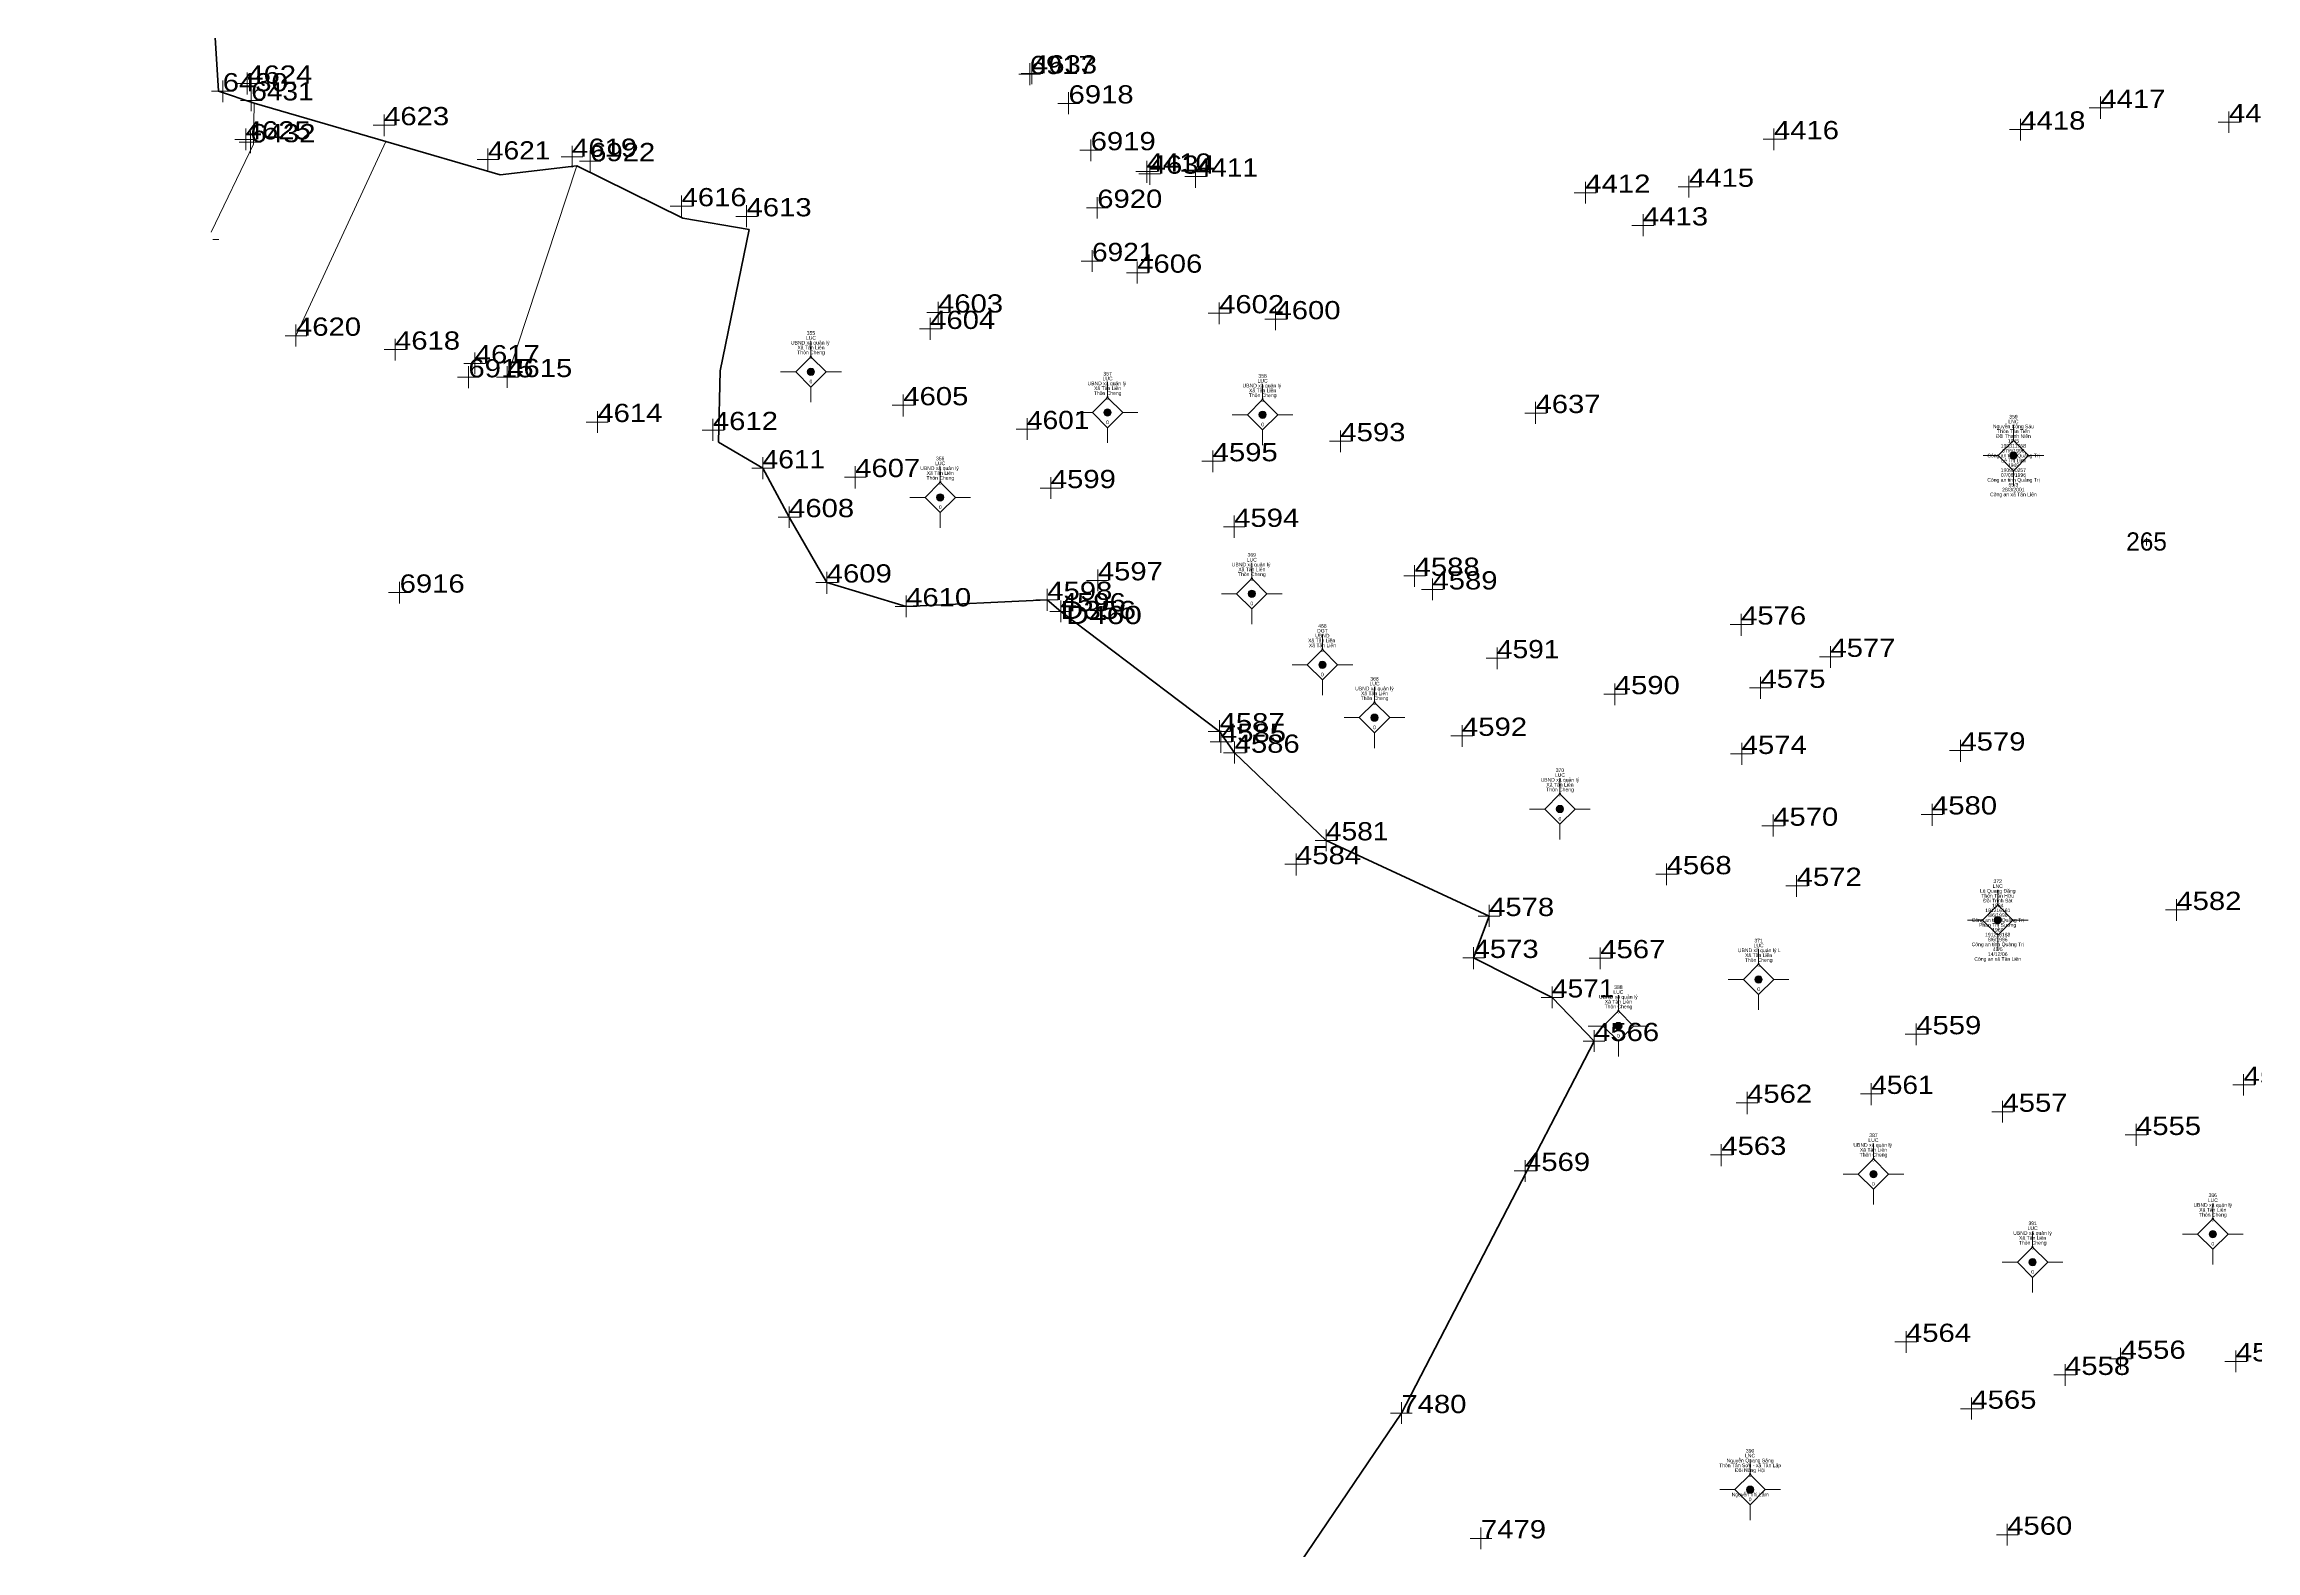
# Model space of a CAD drawing. Header units: metres. Extents: x 548949 to 550221, y 1836732 to 1838051.
# Drawn here: x 548967.3 to 549149.3, y 1837176.4 to 1837300.4 of the extents above; entities that cross this region are included whole.
import ezdxf
from ezdxf.enums import TextEntityAlignment as Align

# ---------------------------------------------------------------- set-up
doc = ezdxf.new("R2010")
doc.units = ezdxf.units.M
doc.header["$LTSCALE"] = 0.12
for name, color, linetype, lineweight in [('11', 7, 'Continuous', 13), ('4', 7, 'Continuous', 13), ('41', 7, 'Continuous', 13), ('52', 7, 'Continuous', 35)]:
    doc.layers.add(name, color=color, linetype=linetype, lineweight=lineweight)
doc.layers.add('15', color=7, linetype='Continuous')
doc.layers.add('5', color=7, linetype='Continuous')

msp = doc.modelspace()

# ---------------------------------------------------------------- hatches: boundary and pattern name
at = {"layer": '11'}
for points in [[(549030.7395, 1837273.39, 1), (549030.1395, 1837273.39, 1)], [(549055.1495, 1837270.04, 1), (549054.5495, 1837270.04, 1)], [(549067.9095, 1837269.86, 1), (549067.3095, 1837269.86, 1)], [(549129.6995, 1837266.5, 1), (549129.0995, 1837266.5, 1)], [(549041.3795, 1837263.06, 1), (549040.7795, 1837263.06, 1)], [(549067.0195, 1837255.13, 1), (549066.4195, 1837255.13, 1)], [(549072.8295, 1837249.28, 1), (549072.2295, 1837249.28, 1)], [(549077.1195, 1837244.93, 1), (549076.5195, 1837244.93, 1)], [(549092.3795, 1837237.41, 1), (549091.7795, 1837237.41, 1)], [(549128.4095, 1837228.27, 1), (549127.8095, 1837228.27, 1)], [(549108.7295, 1837223.38, 1), (549108.1295, 1837223.38, 1)], [(549097.1895, 1837219.55, 1), (549096.5895, 1837219.55, 1)], [(549118.1795, 1837207.36, 1), (549117.5795, 1837207.36, 1)], [(549146.1095, 1837202.42, 1), (549145.5095, 1837202.42, 1)], [(549131.2795, 1837200.11, 1), (549130.6795, 1837200.11, 1)], [(549108.0295, 1837181.39, 1), (549107.4295, 1837181.39, 1)]]:
    msp.add_hatch(color=256, dxfattribs=at).paths.add_polyline_path(points)

# ---------------------------------------------------------------- linework, layer by layer
for p, q in [((549030.44, 1837275.89), (549030.44, 1837274.64)), ((549029.19, 1837273.39), (549027.94, 1837273.39)), ((549032.94, 1837273.39), (549031.69, 1837273.39)), ((549030.44, 1837272.14), (549030.44, 1837270.89)), ((549054.85, 1837272.54), (549054.85, 1837271.29)), ((549067.61, 1837272.36), (549067.61, 1837271.11)), ((549053.6, 1837270.04), (549052.35, 1837270.04)), ((549057.35, 1837270.04), (549056.1, 1837270.04)), ((549066.36, 1837269.86), (549065.11, 1837269.86)), ((549070.11, 1837269.86), (549068.86, 1837269.86)), ((549054.85, 1837268.79), (549054.85, 1837267.54)), ((549067.61, 1837268.61), (549067.61, 1837267.36)), ((549129.4, 1837269), (549129.4, 1837267.75)), ((549128.15, 1837266.5), (549126.9, 1837266.5)), ((549131.9, 1837266.5), (549130.65, 1837266.5)), ((549041.08, 1837265.56), (549041.08, 1837264.31)), ((549129.4, 1837265.25), (549129.4, 1837264)), ((549039.83, 1837263.06), (549038.58, 1837263.06)), ((549043.58, 1837263.06), (549042.33, 1837263.06)), ((549041.08, 1837261.81), (549041.08, 1837260.56)), ((549066.72, 1837257.63), (549066.72, 1837256.38)), ((549065.47, 1837255.13), (549064.22, 1837255.13)), ((549069.22, 1837255.13), (549067.97, 1837255.13)), ((549066.72, 1837253.88), (549066.72, 1837252.63)), ((549072.53, 1837251.78), (549072.53, 1837250.53)), ((549071.28, 1837249.28), (549070.03, 1837249.28)), ((549072.53, 1837248.03), (549072.53, 1837246.78)), ((549075.03, 1837249.28), (549073.78, 1837249.28)), ((549076.82, 1837247.43), (549076.82, 1837246.18)), ((549075.57, 1837244.93), (549074.32, 1837244.93)), ((549079.32, 1837244.93), (549078.07, 1837244.93)), ((549076.82, 1837243.68), (549076.82, 1837242.43)), ((549092.08, 1837239.91), (549092.08, 1837238.66)), ((549090.83, 1837237.41), (549089.58, 1837237.41)), ((549094.58, 1837237.41), (549093.33, 1837237.41)), ((549092.08, 1837236.16), (549092.08, 1837234.91)), ((549128.11, 1837230.77), (549128.11, 1837229.52)), ((549126.86, 1837228.27), (549125.61, 1837228.27)), ((549130.61, 1837228.27), (549129.36, 1837228.27)), ((549108.43, 1837225.88), (549108.43, 1837224.63)), ((549128.11, 1837227.02), (549128.11, 1837225.77)), ((549107.18, 1837223.38), (549105.93, 1837223.38)), ((549110.93, 1837223.38), (549109.68, 1837223.38)), ((549096.89, 1837222.05), (549096.89, 1837220.8)), ((549108.43, 1837222.13), (549108.43, 1837220.88)), ((549095.64, 1837219.55), (549094.39, 1837219.55)), ((549099.39, 1837219.55), (549098.14, 1837219.55)), ((549096.89, 1837218.3), (549096.89, 1837217.05)), ((549117.88, 1837209.86), (549117.88, 1837208.61)), ((549116.63, 1837207.36), (549115.38, 1837207.36)), ((549117.88, 1837206.11), (549117.88, 1837204.86)), ((549120.38, 1837207.36), (549119.13, 1837207.36)), ((549145.81, 1837204.92), (549145.81, 1837203.67)), ((549130.98, 1837202.61), (549130.98, 1837201.36)), ((549144.56, 1837202.42), (549143.31, 1837202.42)), ((549148.31, 1837202.42), (549147.06, 1837202.42)), ((549145.81, 1837201.17), (549145.81, 1837199.92)), ((549129.73, 1837200.11), (549128.48, 1837200.11)), ((549130.98, 1837198.86), (549130.98, 1837197.61)), ((549133.48, 1837200.11), (549132.23, 1837200.11)), ((549107.73, 1837183.89), (549107.73, 1837182.64)), ((549106.48, 1837181.39), (549105.23, 1837181.39)), ((549110.23, 1837181.39), (549108.98, 1837181.39)), ((549107.73, 1837180.14), (549107.73, 1837178.89))]:
    msp.add_line(p, q, dxfattribs=at)
for points in [[(549030.44, 1837274.64), (549029.19, 1837273.39), (549030.44, 1837272.14), (549031.69, 1837273.39)], [(549054.85, 1837271.29), (549053.6, 1837270.04), (549054.85, 1837268.79), (549056.1, 1837270.04)], [(549067.61, 1837271.11), (549066.36, 1837269.86), (549067.61, 1837268.61), (549068.86, 1837269.86)], [(549129.4, 1837267.75), (549128.15, 1837266.5), (549129.4, 1837265.25), (549130.65, 1837266.5)], [(549041.08, 1837264.31), (549039.83, 1837263.06), (549041.08, 1837261.81), (549042.33, 1837263.06)], [(549066.72, 1837256.38), (549065.47, 1837255.13), (549066.72, 1837253.88), (549067.97, 1837255.13)], [(549072.53, 1837250.53), (549071.28, 1837249.28), (549072.53, 1837248.03), (549073.78, 1837249.28)], [(549076.82, 1837246.18), (549075.57, 1837244.93), (549076.82, 1837243.68), (549078.07, 1837244.93)], [(549092.08, 1837238.66), (549090.83, 1837237.41), (549092.08, 1837236.16), (549093.33, 1837237.41)], [(549128.11, 1837229.52), (549126.86, 1837228.27), (549128.11, 1837227.02), (549129.36, 1837228.27)], [(549108.43, 1837224.63), (549107.18, 1837223.38), (549108.43, 1837222.13), (549109.68, 1837223.38)], [(549096.89, 1837220.8), (549095.64, 1837219.55), (549096.89, 1837218.3), (549098.14, 1837219.55)], [(549117.88, 1837208.61), (549116.63, 1837207.36), (549117.88, 1837206.11), (549119.13, 1837207.36)], [(549145.81, 1837203.67), (549144.56, 1837202.42), (549145.81, 1837201.17), (549147.06, 1837202.42)], [(549130.98, 1837201.36), (549129.73, 1837200.11), (549130.98, 1837198.86), (549132.23, 1837200.11)], [(549107.73, 1837182.64), (549106.48, 1837181.39), (549107.73, 1837180.14), (549108.98, 1837181.39)]]:
    msp.add_lwpolyline(points, close=True, dxfattribs=at)
for centre in [(549030.4395, 1837273.39), (549054.8495, 1837270.04), (549067.6095, 1837269.86), (549129.3995, 1837266.5), (549041.0795, 1837263.06), (549066.7195, 1837255.13), (549072.5295, 1837249.28), (549076.8195, 1837244.93), (549092.0795, 1837237.41), (549128.1095, 1837228.27), (549108.4295, 1837223.38), (549096.8895, 1837219.55), (549117.8795, 1837207.36), (549145.8095, 1837202.42), (549130.9795, 1837200.11), (549107.7295, 1837181.39)]:
    msp.add_circle(centre, 0.3, dxfattribs=at)
at = {"layer": '4'}
for p, q in [((549048.44, 1837296.98), (549048.44, 1837298.79)), ((549048.63, 1837297.06), (549048.63, 1837298.88)), ((548982.03, 1837295.59), (548982.03, 1837297.37)), ((548984.94, 1837297.11), (548983.16, 1837297.11)), ((548984.05, 1837296.22), (548984.05, 1837298.04)), ((549049.33, 1837297.9), (549047.55, 1837297.9)), ((549049.52, 1837297.95), (549047.74, 1837297.95)), ((548982.92, 1837296.48), (548981.1, 1837296.48)), ((548985.27, 1837295.73), (548983.49, 1837295.73)), ((548984.38, 1837294.84), (548984.38, 1837296.62)), ((549052.53, 1837295.48), (549050.75, 1837295.48)), ((549051.64, 1837294.59), (549051.64, 1837296.4)), ((549137.45, 1837295.11), (549135.64, 1837295.11)), ((549136.56, 1837294.22), (549136.56, 1837296.04)), ((548983.92, 1837291.63), (548983.92, 1837293.41)), ((548984.31, 1837291.39), (548984.31, 1837293.18)), ((548996.2, 1837293.69), (548994.42, 1837293.69)), ((548995.31, 1837292.8), (548995.31, 1837294.58)), ((549109.69, 1837291.64), (549109.69, 1837293.43)), ((549130.86, 1837293.33), (549129.08, 1837293.33)), ((549129.97, 1837292.44), (549129.97, 1837294.22)), ((549148.03, 1837293.94), (549146.25, 1837293.94)), ((549147.14, 1837293.05), (549147.14, 1837294.83)), ((548984.81, 1837292.52), (548983.03, 1837292.52)), ((548985.2, 1837292.29), (548983.38, 1837292.29)), ((549003.86, 1837289.98), (549003.86, 1837291.76)), ((549010.78, 1837290.2), (549010.78, 1837291.98)), ((549012.27, 1837289.84), (549012.27, 1837291.62)), ((549054.38, 1837291.63), (549052.57, 1837291.63)), ((549053.46, 1837290.74), (549053.46, 1837292.52)), ((549110.58, 1837292.54), (549108.8, 1837292.54)), ((549004.75, 1837290.87), (549002.97, 1837290.87)), ((549011.67, 1837291.09), (549009.89, 1837291.09)), ((549013.16, 1837290.73), (549011.38, 1837290.73)), ((549058.96, 1837289.87), (549057.18, 1837289.87)), ((549059.21, 1837289.7), (549057.43, 1837289.7)), ((549058.07, 1837288.94), (549058.07, 1837290.76)), ((549058.32, 1837288.78), (549058.32, 1837290.59)), ((549062.1, 1837288.53), (549062.1, 1837290.35)), ((549102.7, 1837287.73), (549102.7, 1837289.52)), ((549019.79, 1837286.13), (549019.79, 1837287.91)), ((549054, 1837286), (549054, 1837287.78)), ((549062.99, 1837289.46), (549061.21, 1837289.46)), ((549095.06, 1837288.13), (549093.24, 1837288.13)), ((549094.17, 1837287.24), (549094.17, 1837289.02)), ((549103.59, 1837288.62), (549101.81, 1837288.62)), ((549020.68, 1837287.02), (549018.86, 1837287.02)), ((549026.03, 1837286.19), (549024.25, 1837286.19)), ((549025.14, 1837285.3), (549025.14, 1837287.12)), ((549054.89, 1837286.89), (549053.11, 1837286.89)), ((549098.92, 1837284.55), (549098.92, 1837286.36)), ((548981.72, 1837284.29), (548981.22, 1837284.29)), ((549099.81, 1837285.44), (549098, 1837285.44)), ((549054.47, 1837282.51), (549052.68, 1837282.51)), ((549053.57, 1837281.62), (549053.57, 1837283.4)), ((549057.29, 1837280.66), (549057.29, 1837282.48)), ((549058.22, 1837281.55), (549056.4, 1837281.55)), ((549040.9, 1837277.38), (549040.9, 1837279.16)), ((549064.03, 1837277.32), (549064.03, 1837279.11)), ((549068.67, 1837276.83), (549068.67, 1837278.61)), ((548988.06, 1837275.47), (548988.06, 1837277.28)), ((549041.18, 1837276.92), (549039.36, 1837276.92)), ((549041.79, 1837278.27), (549039.98, 1837278.27)), ((549040.25, 1837276.03), (549040.25, 1837277.84)), ((549064.92, 1837278.21), (549063.14, 1837278.21)), ((549069.6, 1837277.72), (549067.78, 1837277.72)), ((548988.95, 1837276.36), (548987.17, 1837276.36)), ((548997.14, 1837275.22), (548995.32, 1837275.22)), ((548996.21, 1837274.33), (548996.21, 1837276.11)), ((549002.77, 1837273.2), (549002.77, 1837274.99)), ((549003.66, 1837274.09), (549001.88, 1837274.09)), ((549002.25, 1837272.05), (549002.25, 1837273.86)), ((549005.44, 1837272.07), (549005.44, 1837273.85)), ((549003.14, 1837272.94), (549001.36, 1837272.94)), ((549006.36, 1837272.96), (549004.55, 1837272.96)), ((549038.04, 1837269.72), (549038.04, 1837271.53)), ((549012.86, 1837268.37), (549012.86, 1837270.15)), ((549022.37, 1837267.71), (549022.37, 1837269.52)), ((549038.93, 1837270.64), (549037.12, 1837270.64)), ((549048.22, 1837267.79), (549048.22, 1837269.57)), ((549090.97, 1837270), (549089.18, 1837270)), ((549090.07, 1837269.11), (549090.07, 1837270.92)), ((549013.75, 1837269.26), (549011.94, 1837269.26)), ((549023.3, 1837268.6), (549021.48, 1837268.6)), ((549049.15, 1837268.68), (549047.33, 1837268.68)), ((549074.9, 1837267.68), (549073.12, 1837267.68)), ((549074.01, 1837266.79), (549074.01, 1837268.57)), ((549026.47, 1837264.56), (549026.47, 1837266.38)), ((549064.39, 1837266.03), (549062.61, 1837266.03)), ((549063.5, 1837265.14), (549063.5, 1837266.92)), ((549027.36, 1837265.45), (549025.57, 1837265.45)), ((549034.97, 1837264.73), (549033.19, 1837264.73)), ((549034.08, 1837263.8), (549034.08, 1837265.62)), ((549050.18, 1837262.93), (549050.18, 1837264.71)), ((549028.64, 1837260.54), (549028.64, 1837262.32)), ((549051.07, 1837263.82), (549049.29, 1837263.82)), ((549029.53, 1837261.43), (549027.75, 1837261.43)), ((549066.16, 1837260.63), (549064.38, 1837260.63)), ((549065.27, 1837259.74), (549065.27, 1837261.56)), ((549140.66, 1837259.43), (549140.04, 1837259.43)), ((549140.35, 1837259.11), (549140.35, 1837259.74)), ((549031.74, 1837255.12), (549031.74, 1837256.94)), ((549054.05, 1837255.34), (549054.05, 1837257.12)), ((549080.12, 1837255.71), (549080.12, 1837257.49)), ((548997.48, 1837255.22), (548995.66, 1837255.22)), ((548996.59, 1837254.33), (548996.59, 1837256.11)), ((549032.63, 1837256.05), (549030.85, 1837256.05)), ((549038.27, 1837253.2), (549038.27, 1837254.98)), ((549049.89, 1837253.73), (549049.89, 1837255.52)), ((549054.94, 1837256.23), (549053.12, 1837256.23)), ((549081.01, 1837256.6), (549079.23, 1837256.6)), ((549082.48, 1837255.48), (549080.7, 1837255.48)), ((549081.59, 1837254.59), (549081.59, 1837256.37)), ((549039.16, 1837254.09), (549037.38, 1837254.09)), ((549050.78, 1837254.62), (549048.96, 1837254.62)), ((549051.89, 1837253.68), (549050.11, 1837253.68)), ((549051, 1837252.79), (549051, 1837254.57)), ((549106.99, 1837251.66), (549106.99, 1837253.48)), ((549107.89, 1837252.59), (549106.1, 1837252.59)), ((549087.82, 1837249.82), (549086.01, 1837249.82)), ((549086.9, 1837248.93), (549086.9, 1837250.71)), ((549115.26, 1837249.93), (549113.45, 1837249.93)), ((549114.34, 1837249.04), (549114.34, 1837250.82)), ((549096.59, 1837245.97), (549096.59, 1837247.75)), ((549108.58, 1837246.49), (549108.58, 1837248.3)), ((549097.48, 1837246.86), (549095.7, 1837246.86)), ((549109.47, 1837247.38), (549107.69, 1837247.38)), ((549064.07, 1837242.91), (549064.07, 1837244.72)), ((549084.02, 1837242.54), (549084.02, 1837244.32)), ((549064.96, 1837243.8), (549063.14, 1837243.8)), ((549065.07, 1837242.93), (549063.29, 1837242.93)), ((549064.18, 1837242.04), (549064.18, 1837243.86)), ((549065.31, 1837241.15), (549065.31, 1837242.97)), ((549084.91, 1837243.43), (549083.1, 1837243.43)), ((549107.04, 1837241.05), (549107.04, 1837242.86)), ((549125.93, 1837242.22), (549124.15, 1837242.22)), ((549125.04, 1837241.3), (549125.04, 1837243.11)), ((549066.2, 1837242.04), (549064.38, 1837242.04)), ((549107.93, 1837241.94), (549106.12, 1837241.94)), ((549109.63, 1837235.14), (549109.63, 1837236.96)), ((549123.59, 1837236.96), (549121.81, 1837236.96)), ((549122.7, 1837236.03), (549122.7, 1837237.85)), ((549072.83, 1837233.94), (549072.83, 1837235.72)), ((549110.52, 1837236.03), (549108.7, 1837236.03)), ((549070.36, 1837231.94), (549070.36, 1837233.76)), ((549073.72, 1837234.83), (549071.94, 1837234.83)), ((549071.25, 1837232.87), (549069.44, 1837232.87)), ((549101.75, 1837232.04), (549099.97, 1837232.04)), ((549100.86, 1837231.15), (549100.86, 1837232.93)), ((549111.56, 1837230.19), (549111.56, 1837231.97)), ((549086.25, 1837227.71), (549086.25, 1837229.52)), ((549112.48, 1837231.08), (549110.67, 1837231.08)), ((549142.81, 1837228.21), (549142.81, 1837229.99)), ((549087.14, 1837228.6), (549085.36, 1837228.6)), ((549143.7, 1837229.1), (549141.92, 1837229.1)), ((549084.97, 1837224.22), (549084.97, 1837226.04)), ((549095.4, 1837224.24), (549095.4, 1837226.02)), ((549085.86, 1837225.15), (549084.08, 1837225.15)), ((549096.29, 1837225.13), (549094.48, 1837225.13)), ((549091.43, 1837221.01), (549091.43, 1837222.79)), ((549092.32, 1837221.9), (549090.54, 1837221.9)), ((549094.89, 1837217.42), (549094.89, 1837219.2)), ((549122.29, 1837218.87), (549120.48, 1837218.87)), ((549121.4, 1837217.98), (549121.4, 1837219.76)), ((549095.78, 1837218.31), (549094, 1837218.31)), ((549148.34, 1837213.82), (549148.34, 1837215.6)), ((549108.37, 1837213.23), (549106.59, 1837213.23)), ((549107.48, 1837212.3), (549107.48, 1837214.12)), ((549118.59, 1837213.96), (549116.81, 1837213.96)), ((549117.7, 1837213.03), (549117.7, 1837214.85)), ((549128.5, 1837211.6), (549128.5, 1837213.38)), ((549149.26, 1837214.71), (549147.45, 1837214.71)), ((549129.39, 1837212.49), (549127.61, 1837212.49)), ((549139.49, 1837209.69), (549139.49, 1837211.5)), ((549105.36, 1837208.02), (549105.36, 1837209.83)), ((549140.38, 1837210.58), (549138.6, 1837210.58)), ((549090.14, 1837207.62), (549088.32, 1837207.62)), ((549089.21, 1837206.73), (549089.21, 1837208.52)), ((549106.28, 1837208.94), (549104.47, 1837208.94)), ((549121.45, 1837193.55), (549119.64, 1837193.55)), ((549120.56, 1837192.66), (549120.56, 1837194.44)), ((549133.65, 1837189.94), (549133.65, 1837191.72)), ((549139.11, 1837192.16), (549137.32, 1837192.16)), ((549138.22, 1837191.27), (549138.22, 1837193.05)), ((549148.62, 1837191.95), (549146.81, 1837191.95)), ((549147.7, 1837191.06), (549147.7, 1837192.84)), ((549134.54, 1837190.83), (549132.72, 1837190.83)), ((549079.92, 1837187.69), (549078.14, 1837187.69)), ((549079.03, 1837186.8), (549079.03, 1837188.58)), ((549126.83, 1837188.05), (549125.05, 1837188.05)), ((549125.94, 1837187.16), (549125.94, 1837188.98)), ((549128.89, 1837176.79), (549128.89, 1837178.57)), ((549086.47, 1837177.38), (549084.69, 1837177.38)), ((549085.58, 1837176.49), (549085.58, 1837178.27)), ((549129.78, 1837177.68), (549128, 1837177.68))]:
    msp.add_line(p, q, dxfattribs=at)
at = {"layer": '41'}
for p, q in [((548988.06, 1837276.36), (548995.44, 1837292.35)), ((549011.17, 1837290.35), (549005.44, 1837272.96))]:
    msp.add_line(p, q, dxfattribs=at)
msp.add_lwpolyline([(548984.63, 1837295.5), (548984.56, 1837292.13), (548981.09, 1837284.9)], dxfattribs=at)
at = {"layer": '52'}
for points in [[(549011.17, 1837290.35), (549004.86, 1837289.61), (548995.44, 1837292.35), (548984.63, 1837295.5), (548981.67, 1837296.5), (548980.37, 1837317.71), (548978.19, 1837319.22), (548974.87, 1837321.1), (548970.32, 1837337.18), (548974.8, 1837337.84), (548967.34, 1837378.22)], [(549025.36, 1837285.1), (549019.89, 1837286.05), (549011.17, 1837290.35)], [(549022.83, 1837267.6), (549022.98, 1837273.47), (549025.36, 1837285.1)], [(549056.29, 1837154.13), (549079.03, 1837187.69), (549094.89, 1837218.31), (549091.43, 1837221.9), (549084.97, 1837225.15), (549086.25, 1837228.6), (549072.83, 1837234.83), (549065.31, 1837242.04), (549064.07, 1837243.8), (549051, 1837253.68), (549049.89, 1837254.62), (549038.27, 1837254.09), (549031.74, 1837256.05), (549028.64, 1837261.43), (549026.47, 1837265.45), (549022.83, 1837267.6)]]:
    msp.add_lwpolyline(points, dxfattribs=at)

# ---------------------------------------------------------------- texts
at = {"layer": '15'}
for s, p in [('UBND xã quản lý ', (549030.44, 1837275.64)), ('Thôn Cheng', (549030.445, 1837274.84)), (' Xã Tân Liên ', (549030.44, 1837275.24)), ('UBND xã quản lý ', (549054.85, 1837272.29)), ('Thôn Cheng', (549054.855, 1837271.49)), (' Xã Tân Liên ', (549054.85, 1837271.89)), ('UBND xã quản lý ', (549067.61, 1837272.11)), ('Thôn Cheng', (549067.615, 1837271.31)), (' Xã Tân Liên ', (549067.61, 1837271.71)), ('Nguyễn Công Sáu', (549129.405, 1837268.75)), ('Đồi Thanh Niên', (549129.4, 1837267.95)), ('Thôn Tân Tiến', (549129.4, 1837268.35)), ('Công an tỉnh Quảng Trị', (549129.405, 1837266.35)), ('190311768', (549129.395, 1837267.15)), ('UBND xã quản lý ', (549041.08, 1837265.31)), ('Thôn Cheng', (549041.085, 1837264.51)), (' Xã Tân Liên ', (549041.08, 1837264.91)), ('Công an tỉnh Quảng Trị', (549129.405, 1837264.35)), ('190950257', (549129.395, 1837265.15)), ('Công an xã Tân Liên', (549129.4, 1837263.15)), ('UBND xã quản lý ', (549066.72, 1837257.38)), ('Thôn Cheng', (549066.725, 1837256.58)), (' Xã Tân Liên ', (549066.72, 1837256.98)), ('Xã Tân Liên ', (549072.525, 1837251.13)), ('DGT', (549072.535, 1837251.93)), ('Xã Tân Liên', (549072.535, 1837250.73)), (' UBND xã quản lý ', (549076.815, 1837247.18)), ('Thôn Cheng', (549076.825, 1837246.38)), (' Xã Tân Liên ', (549076.82, 1837246.78)), (' UBND xã quản lý ', (549092.075, 1837239.66)), ('Thôn Cheng', (549092.085, 1837238.86)), (' Xã Tân Liên ', (549092.08, 1837239.26)), ('Lê Quang Đăng', (549128.11, 1837230.52)), ('Thôn Tân Hữu', (549128.105, 1837230.12)), ('Đồi Trinh Sát', (549128.115, 1837229.72)), ('Công an tỉnh Quảng Trị', (549128.115, 1837228.12)), ('Phan Thị Sương', (549128.105, 1837227.72)), (' UBND xã quản lý L', (549108.425, 1837225.63)), ('Công an tỉnh Quảng Trị', (549128.115, 1837226.12)), ('191216188', (549128.105, 1837226.92)), ('Thôn Cheng', (549108.435, 1837224.83)), (' Xã Tân Liên ', (549108.43, 1837225.23)), ('Công an xã Tân Liên', (549128.11, 1837224.92)), (' UBND xã quản lý ', (549096.885, 1837221.8)), ('Thôn Cheng', (549096.895, 1837221)), (' Xã Tân Liên ', (549096.89, 1837221.4)), ('UBND xã quản lý ', (549117.88, 1837209.61)), (' Xã Tân Liên ', (549117.88, 1837209.21)), ('Thôn Cheng', (549117.885, 1837208.81)), (' UBND xã quản lý ', (549145.805, 1837204.67)), ('Thôn Cheng', (549145.815, 1837203.87)), (' Xã Tân Liên ', (549145.81, 1837204.27)), (' UBND xã quản lý ', (549130.975, 1837202.36)), (' Xã Tân Liên ', (549130.98, 1837201.96)), ('Thôn Cheng', (549130.985, 1837201.56)), ('Nguyễn Quang Sáng', (549107.73, 1837183.64)), ('Thôn Tân Sơn - xã Tân Lập', (549107.73, 1837183.24)), ('Đồi Nông Hội', (549107.725, 1837182.84)), ('Nguyễn Thị Lẫm', (549107.735, 1837180.84))]:
    msp.add_text(s, height=0.3, dxfattribs=at).set_placement(p, align=Align.CENTER)
for s, width, p in [('LUC', 0.95, (549030.44, 1837276.04)), ('355', 0.95, (549030.44, 1837276.44)), ('0', 0.9, (549030.44, 1837274.44)), ('357', 0.95, (549054.85, 1837273.09)), ('358', 0.95, (549067.61, 1837272.91)), ('0', 0.9, (549030.44, 1837272.44)), ('LUC', 0.95, (549054.85, 1837272.69)), ('0', 0.9, (549054.85, 1837271.09)), ('LUC', 0.95, (549067.61, 1837272.51)), ('0', 0.9, (549067.61, 1837270.91)), ('359', 0.95, (549129.4, 1837269.55)), ('0', 0.9, (549054.85, 1837269.09)), ('0', 0.9, (549067.61, 1837268.91)), ('1945', 0.95, (549129.405, 1837267.55)), ('LNC', 0.95, (549129.4, 1837269.15)), ('LUC', 0.95, (549041.08, 1837265.71)), ('356', 0.95, (549041.075, 1837266.11)), ('Lê Thị Lưu', 0.95, (549129.4, 1837265.95)), ('07/6/1996', 0.95, (549129.4, 1837266.75)), ('1949', 0.95, (549129.405, 1837265.55)), ('0', 0.9, (549041.08, 1837264.11)), ('07/06/1996', 0.95, (549129.4, 1837264.75)), ('55/3', 0.95, (549129.4, 1837263.95)), ('0', 0.9, (549041.08, 1837262.11)), ('28/3/2001', 0.95, (549129.395, 1837263.55)), ('LUC', 0.95, (549066.72, 1837257.78)), ('369', 0.95, (549066.72, 1837258.18)), ('0', 0.9, (549066.72, 1837256.18)), ('0', 0.9, (549066.72, 1837254.18)), ('UBND', 0.95, (549072.53, 1837251.53)), ('468', 0.95, (549072.53, 1837252.33)), ('0', 0.9, (549072.53, 1837250.33)), ('0', 0.9, (549072.53, 1837248.33)), ('LUC', 0.95, (549076.82, 1837247.58)), ('368', 0.95, (549076.82, 1837247.98)), ('0', 0.9, (549076.82, 1837245.98)), ('0', 0.9, (549076.82, 1837243.98)), ('370', 0.95, (549092.08, 1837240.46)), ('LUC', 0.95, (549092.08, 1837240.06)), ('0', 0.9, (549092.08, 1837238.46)), ('0', 0.9, (549092.08, 1837236.46)), ('372', 0.95, (549128.105, 1837231.32)), ('1964', 0.95, (549128.115, 1837229.32)), ('LNC', 0.95, (549128.11, 1837230.92)), ('191216161', 0.95, (549128.115, 1837228.92)), ('8/6/1996', 0.95, (549128.11, 1837228.52)), ('LUC', 0.95, (549108.43, 1837226.03)), ('371', 0.85, (549108.43, 1837226.43)), ('8/6/1996', 0.95, (549128.11, 1837226.52)), ('1969', 0.95, (549128.115, 1837227.32)), ('40/5', 0.95, (549128.11, 1837225.72)), ('0', 0.9, (549108.43, 1837224.43)), ('14/12/06', 0.95, (549128.11, 1837225.32)), ('LUC', 0.95, (549096.89, 1837222.2)), ('388', 0.95, (549096.89, 1837222.6)), ('0', 0.9, (549108.43, 1837222.43)), ('0', 0.9, (549096.89, 1837220.6)), ('0', 0.9, (549096.89, 1837218.6)), ('LUC', 0.95, (549117.88, 1837210.01)), ('387', 0.95, (549117.88, 1837210.41)), ('0', 0.9, (549117.88, 1837208.41)), ('0', 0.9, (549117.88, 1837206.41)), ('LUC', 0.95, (549145.81, 1837205.07)), ('386', 0.95, (549145.805, 1837205.47)), ('LUC', 0.95, (549130.98, 1837202.76)), ('391', 0.85, (549130.98, 1837203.16)), ('0', 0.9, (549145.81, 1837203.47)), ('0', 0.9, (549130.98, 1837201.16)), ('0', 0.9, (549145.81, 1837201.47)), ('0', 0.9, (549130.98, 1837199.16)), ('LNC', 0.95, (549107.73, 1837184.04)), ('390', 0.95, (549107.73, 1837184.44)), ('0', 0.9, (549107.73, 1837182.44)), ('0', 0.9, (549107.73, 1837180.44))]:
    msp.add_text(s, height=0.3, dxfattribs=dict(at, width=width)).set_placement(p, align=Align.CENTER)
at = {"layer": '5'}
for s, width, p in [('4624', 1.2, (548984.05, 1837297.11)), ('6917', 1.2, (549048.44, 1837297.9)), ('4633', 1.2, (549048.63, 1837297.95)), ('6430', 1.2, (548982.03, 1837296.48)), ('6431', 1.15, (548984.38, 1837295.73)), ('6918', 1.2, (549051.64, 1837295.48)), ('4623', 1.2, (548995.31, 1837293.69)), ('4417', 1.2, (549136.56, 1837295.11)), ('4419', 1.2, (549147.14, 1837293.94)), ('4625', 1.2, (548983.92, 1837292.52)), ('6432', 1.2, (548984.31, 1837292.29)), ('4416', 1.2, (549109.69, 1837292.54)), ('4418', 1.2, (549129.97, 1837293.33)), ('4621', 1.15, (549003.86, 1837290.87)), ('4619', 1.2, (549010.78, 1837291.09)), ('6922', 1.2, (549012.27, 1837290.73)), ('6919', 1.2, (549053.46, 1837291.63)), ('4410', 1.2, (549058.07, 1837289.87)), ('4634', 1.2, (549058.32, 1837289.7)), ('4411', 1.15, (549062.1, 1837289.46)), ('4412', 1.2, (549094.17, 1837288.13)), ('4415', 1.2, (549102.7, 1837288.62)), ('4616', 1.2, (549019.79, 1837287.02)), ('4613', 1.2, (549025.14, 1837286.19)), ('6920', 1.2, (549054, 1837286.89)), ('4413', 1.2, (549098.92, 1837285.44)), ('6921', 1.15, (549053.57, 1837282.51)), ('4606', 1.2, (549057.29, 1837281.55)), ('4603', 1.2, (549040.9, 1837278.27)), ('4602', 1.2, (549064.03, 1837278.21)), ('4600', 1.2, (549068.67, 1837277.72)), ('4620', 1.2, (548988.06, 1837276.36)), ('4604', 1.2, (549040.25, 1837276.92)), ('4618', 1.2, (548996.21, 1837275.22)), ('4617', 1.2, (549002.77, 1837274.09)), ('6915', 1.2, (549002.25, 1837272.94)), ('4615', 1.2, (549005.44, 1837272.96)), ('4605', 1.2, (549038.04, 1837270.64)), ('4637', 1.2, (549090.07, 1837270)), ('4614', 1.2, (549012.86, 1837269.26)), ('4612', 1.2, (549022.37, 1837268.6)), ('4601', 1.15, (549048.22, 1837268.68)), ('4593', 1.2, (549074.01, 1837267.68)), ('4611', 1.15, (549026.47, 1837265.45)), ('4607', 1.2, (549034.08, 1837264.73)), ('4595', 1.2, (549063.5, 1837266.03)), ('4599', 1.2, (549050.18, 1837263.82)), ('4608', 1.2, (549028.64, 1837261.43)), ('4594', 1.2, (549065.27, 1837260.63)), ('4609', 1.2, (549031.74, 1837256.05)), ('4597', 1.2, (549054.05, 1837256.23)), ('4588', 1.2, (549080.12, 1837256.6)), ('4589', 1.2, (549081.59, 1837255.48)), ('6916', 1.2, (548996.59, 1837255.22)), ('4610', 1.2, (549038.27, 1837254.09)), ('4598', 1.2, (549049.89, 1837254.62)), ('4596', 1.2, (549051, 1837253.68)), ('D356 ', 1.3, (549050.97, 1837253.04)), ('D356 ', 1.3, (549050.97, 1837253.04)), ('D460 ', 1.3, (549051.44, 1837252.63)), ('4576', 1.2, (549106.99, 1837252.59)), ('4591', 1.15, (549086.9, 1837249.82)), ('4577', 1.2, (549114.34, 1837249.93)), ('4590', 1.2, (549096.59, 1837246.86)), ('4575', 1.2, (549108.58, 1837247.38)), ('4587', 1.2, (549064.07, 1837243.8)), ('4585', 1.2, (549064.18, 1837242.93)), ('4592', 1.2, (549084.02, 1837243.43)), ('4586', 1.2, (549065.31, 1837242.04)), ('4574', 1.2, (549107.04, 1837241.94)), ('4579', 1.2, (549125.04, 1837242.22)), ('4570', 1.2, (549109.63, 1837236.03)), ('4580', 1.2, (549122.7, 1837236.96)), ('4581', 1.15, (549072.83, 1837234.83)), ('4584', 1.2, (549070.36, 1837232.87)), ('4568', 1.2, (549100.86, 1837232.04)), ('4572', 1.2, (549111.56, 1837231.08)), ('4578', 1.2, (549086.25, 1837228.6)), ('4582', 1.2, (549142.81, 1837229.1)), ('4573', 1.2, (549084.97, 1837225.15)), ('4567', 1.2, (549095.4, 1837225.13)), ('4571', 1.15, (549091.43, 1837221.9)), ('4559', 1.2, (549121.4, 1837218.87)), ('4566', 1.2, (549094.89, 1837218.31)), ('4561', 1.15, (549117.7, 1837213.96)), ('4552', 1.2, (549148.34, 1837214.71)), ('4562', 1.2, (549107.48, 1837213.23)), ('4557', 1.2, (549128.5, 1837212.49)), ('4555', 1.2, (549139.49, 1837210.58)), ('4563', 1.2, (549105.36, 1837208.94)), ('4569', 1.2, (549089.21, 1837207.62)), ('4564', 1.2, (549120.56, 1837193.55)), ('4556', 1.2, (549138.22, 1837192.16)), ('4554', 1.2, (549147.7, 1837191.95)), ('4558', 1.2, (549133.65, 1837190.83)), ('4565', 1.2, (549125.94, 1837188.05)), ('7480', 1.2, (549079.03, 1837187.69)), ('7479', 1.2, (549085.58, 1837177.38)), ('4560', 1.2, (549128.89, 1837177.68))]:
    msp.add_text(s, height=1.5, dxfattribs=dict(at, width=width)).set_placement(p)
msp.add_text('265', height=1.5, dxfattribs=at).set_placement((549140.355, 1837258.68), align=Align.CENTER)

doc.saveas('drawing.dxf')
